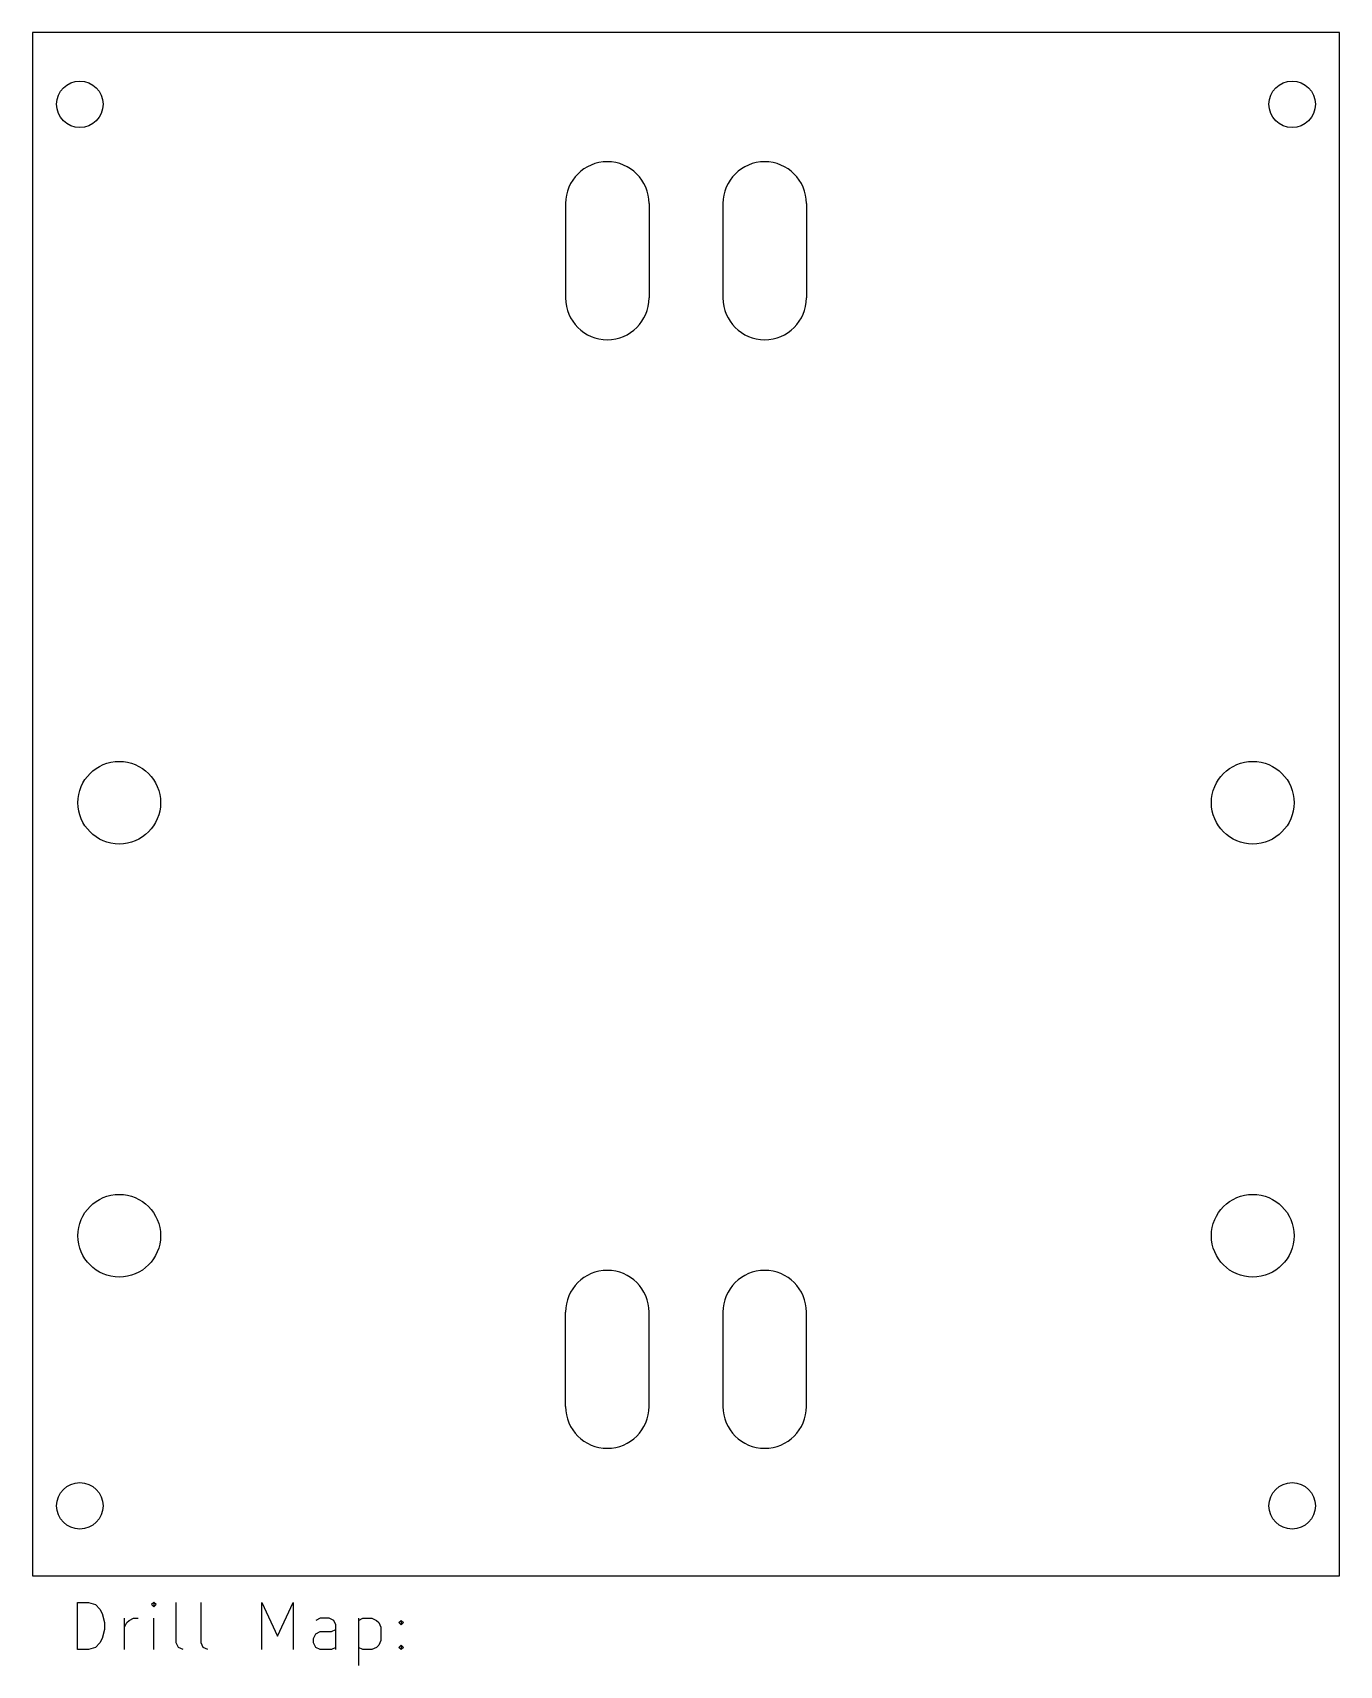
# Model space of a CAD drawing. Extents: x 103 to 186, y -169 to -66.
import ezdxf

# ---------------------------------------------------------------- set-up
doc = ezdxf.new("R2010")
doc.units = 0
doc.layers.add('BLACK', color=7, linetype='CONTINUOUS')

msp = doc.modelspace()

# ---------------------------------------------------------------- linework, layer by layer
at = {"layer": 'BLACK', "linetype": 'CONTINUOUS'}
for p, q in [((186, -65.75), (103, -65.75)), ((103, -65.75), (103, -163.75)), ((186, -163.75), (186, -65.75)), ((136.85, -76.6), (136.85, -82.6)), ((142.15, -76.6), (142.15, -82.6)), ((146.85, -76.6), (146.85, -82.6)), ((152.15, -76.6), (152.15, -82.6)), ((136.85, -153), (136.85, -147)), ((142.15, -153), (142.15, -147)), ((146.85, -147), (146.85, -153)), ((152.15, -153), (152.15, -147)), ((103, -163.75), (186, -163.75)), ((105.839, -168.432), (105.839, -165.432)), ((105.839, -165.432), (106.554, -165.432)), ((106.554, -165.432), (106.982, -165.575)), ((106.982, -165.575), (107.268, -165.861)), ((107.268, -165.861), (107.411, -166.146)), ((110.696, -165.432), (110.554, -165.575)), ((110.554, -165.575), (110.696, -165.718)), ((110.839, -165.575), (110.696, -165.432)), ((110.696, -165.432), (110.696, -165.718)), ((110.696, -165.718), (110.839, -165.575)), ((112.125, -168.004), (112.125, -165.432)), ((113.696, -168.004), (113.696, -165.432)), ((117.554, -168.432), (117.554, -165.432)), ((117.554, -165.432), (118.554, -167.575)), ((118.554, -167.575), (119.554, -165.432)), ((119.554, -165.432), (119.554, -168.432)), ((107.411, -166.146), (107.554, -166.718)), ((107.554, -166.718), (107.554, -167.146)), ((108.839, -168.432), (108.839, -166.432)), ((108.839, -167.004), (108.982, -166.718)), ((108.982, -166.718), (109.125, -166.575)), ((109.125, -166.575), (109.411, -166.432)), ((109.411, -166.432), (109.696, -166.432)), ((110.696, -168.432), (110.696, -166.432)), ((121.268, -166.432), (120.982, -166.575)), ((121.839, -166.432), (121.268, -166.432)), ((122.125, -166.575), (121.839, -166.432)), ((122.268, -166.861), (122.125, -166.575)), ((122.268, -168.432), (122.268, -166.861)), ((123.696, -166.432), (123.696, -169.432)), ((123.696, -166.575), (123.982, -166.432)), ((123.982, -166.432), (124.554, -166.432)), ((124.554, -166.432), (124.839, -166.575)), ((124.839, -166.575), (124.982, -166.718)), ((124.982, -166.718), (125.125, -167.004)), ((126.268, -166.718), (126.411, -166.575)), ((126.411, -166.861), (126.268, -166.718)), ((126.411, -166.575), (126.554, -166.718)), ((126.411, -166.575), (126.411, -166.861)), ((126.554, -166.718), (126.411, -166.861)), ((107.411, -167.718), (107.268, -168.004)), ((107.554, -167.146), (107.411, -167.718)), ((120.839, -167.718), (120.982, -167.432)), ((120.839, -168.004), (120.839, -167.718)), ((120.982, -167.432), (121.268, -167.289)), ((121.268, -167.289), (121.982, -167.289)), ((121.982, -167.289), (122.268, -167.146)), ((125.125, -167.861), (124.982, -168.146)), ((125.125, -167.004), (125.125, -167.861)), ((106.554, -168.432), (105.839, -168.432)), ((106.982, -168.289), (106.554, -168.432)), ((107.268, -168.004), (106.982, -168.289)), ((112.268, -168.289), (112.125, -168.004)), ((112.554, -168.432), (112.268, -168.289)), ((113.839, -168.289), (113.696, -168.004)), ((114.125, -168.432), (113.839, -168.289)), ((120.982, -168.289), (120.839, -168.004)), ((121.268, -168.432), (120.982, -168.289)), ((121.982, -168.432), (121.268, -168.432)), ((122.268, -168.289), (121.982, -168.432)), ((123.982, -168.432), (123.696, -168.289)), ((124.554, -168.432), (123.982, -168.432)), ((124.839, -168.289), (124.554, -168.432)), ((124.982, -168.146), (124.839, -168.289)), ((126.268, -168.289), (126.411, -168.146)), ((126.411, -168.432), (126.268, -168.289)), ((126.411, -168.146), (126.554, -168.289)), ((126.411, -168.146), (126.411, -168.432)), ((126.554, -168.289), (126.411, -168.432))]:
    msp.add_line(p, q, dxfattribs=at)
at = {"layer": 'BLACK'}
for centre, radius in [((106, -70.3), 1.475), ((183, -70.3), 1.475), ((108.5, -114.65), 2.625), ((180.5, -114.65), 2.625), ((108.5, -142.15), 2.625), ((180.5, -142.15), 2.625), ((106, -159.3), 1.475), ((183, -159.3), 1.475)]:
    msp.add_circle(centre, radius, dxfattribs=at)
for centre, start, end in [((139.5, -76.6), 0, 180), ((149.5, -76.6), 0, 180), ((139.5, -82.6), 180, 360), ((149.5, -82.6), 180, 360), ((139.5, -147), 0, 180), ((149.5, -147), 0, 180), ((139.5, -153), 180, 360), ((149.5, -153), 180, 360)]:
    msp.add_arc(centre, 2.65, start, end, dxfattribs=at)

doc.saveas('drawing.dxf')
